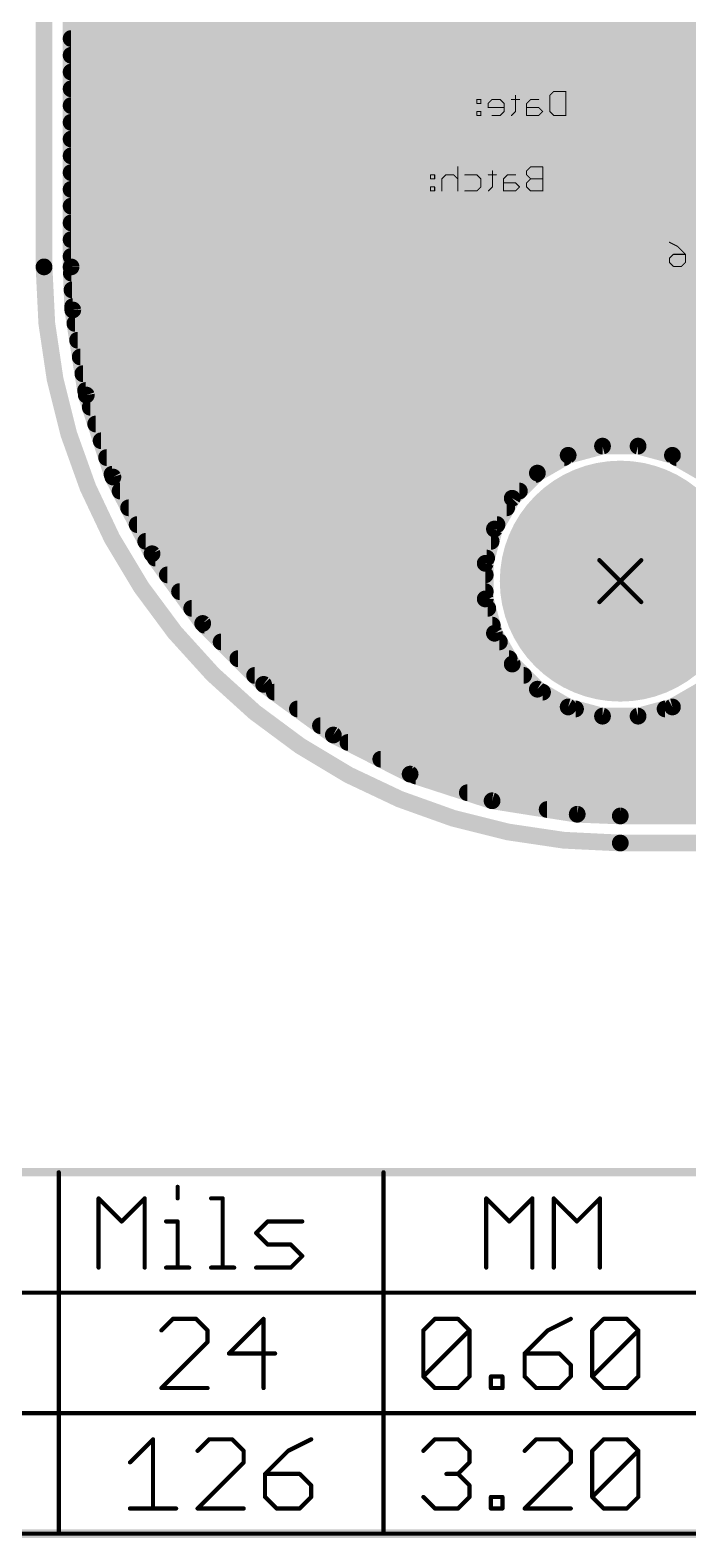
# Model space of a CAD drawing. Extents: x -14 to 61.4, y -16.8 to 62.4.
# Drawn here: x 13.63 to 29.58, y -16.85 to 19.71 of the extents above; entities that cross this region are included whole.
import ezdxf

# ---------------------------------------------------------------- set-up
doc = ezdxf.new("R2010")
doc.units = 0
for name, color, linetype in [('122', 253, 'CONTINUOUS'), ('144', 253, 'CONTINUOUS'), ('145', 82, 'CONTINUOUS'), ('16', 175, 'CONTINUOUS'), ('17', 82, 'CONTINUOUS'), ('20', 7, 'CONTINUOUS'), ('30', 253, 'CONTINUOUS')]:
    doc.layers.add(name, color=color, linetype=linetype)

# ---------------------------------------------------------------- blocks, each defined once
blk = doc.blocks.new('RECT')
blk.add_solid([(-0.5, -0.5), (0.5, -0.5), (-0.5, 0.5), (0.5, 0.5)])
blk = doc.blocks.new('ROUNDP')
at = {"const_width": 0.5}
blk.add_lwpolyline([(0, -0.25, 1), (0, 0.25, 1), (0, -0.25)], format="xyb", dxfattribs=at)

msp = doc.modelspace()

# ---------------------------------------------------------------- linework, layer by layer
at = {"layer": '122', "const_width": 0.0127}
for points in [[(24.471, 18.0301, 1), (24.4582, 18.0301)], [(24.4646, 18.0364, 1), (24.4646, 18.0237)], [(24.4646, 17.939, 1), (24.4646, 17.9263)], [(24.4582, 17.9326, 1), (24.471, 17.9326)], [(24.5684, 18.0301, 1), (24.5557, 18.0301)], [(24.5557, 17.9326, 1), (24.5684, 17.9326)], [(24.562, 18.0237, 1), (24.562, 18.0364)], [(24.562, 17.9263, 1), (24.562, 17.939)], [(24.7399, 17.9326, 1), (24.7272, 17.9326)], [(24.7291, 17.9371, 1), (24.738, 17.9282)], [(24.831, 18.0364, 1), (24.831, 18.0237)], [(24.8355, 18.0256, 1), (24.8265, 18.0346)], [(25.0304, 18.0346, 1), (25.0214, 18.0256)], [(25.0259, 18.0237, 1), (25.0259, 18.0364)], [(25.1297, 17.9326, 1), (25.117, 17.9326)], [(25.1189, 17.9282, 1), (25.1278, 17.9371)], [(25.3027, 18.0364, 1), (25.3027, 18.0237)], [(25.4065, 18.1275, 1), (25.3938, 18.1275)], [(25.4976, 18.0237, 1), (25.4976, 18.0364)], [(25.6754, 17.9326, 1), (25.6627, 17.9326)], [(25.6646, 17.9371, 1), (25.6736, 17.9282)], [(25.7665, 18.0364, 1), (25.7665, 18.0237)], [(25.771, 18.0256, 1), (25.762, 18.0346)], [(25.9614, 18.0237, 1), (25.9614, 18.0364)], [(26.2367, 18.1275, 1), (26.224, 18.1275)], [(26.2259, 18.132, 1), (26.2349, 18.1231)], [(26.3278, 18.2313, 1), (26.3278, 18.2186)], [(26.3323, 18.2205, 1), (26.3233, 18.2295)], [(26.6265, 18.225, 1), (26.6138, 18.225)], [(26.6202, 18.2186, 1), (26.6202, 18.2313)], [(24.471, 17.7377, 1), (24.4582, 17.7377)], [(24.4646, 17.7441, 1), (24.4646, 17.7314)], [(24.4646, 17.6467, 1), (24.4646, 17.6339)], [(24.4582, 17.6403, 1), (24.471, 17.6403)], [(24.5684, 17.7377, 1), (24.5557, 17.7377)], [(24.5557, 17.6403, 1), (24.5684, 17.6403)], [(24.562, 17.7314, 1), (24.562, 17.7441)], [(24.562, 17.6339, 1), (24.562, 17.6467)], [(24.7336, 17.8415, 1), (24.7336, 17.8288)], [(24.7272, 17.8352, 1), (24.7399, 17.8352)], [(24.831, 17.6467, 1), (24.831, 17.6339)], [(25.0214, 17.6448, 1), (25.0304, 17.6358)], [(25.0259, 17.6339, 1), (25.0259, 17.6467)], [(25.117, 17.7377, 1), (25.1297, 17.7377)], [(25.1278, 17.7333, 1), (25.1189, 17.7422)], [(25.1234, 17.8288, 1), (25.1234, 17.8415)], [(25.2982, 17.6448, 1), (25.3072, 17.6358)], [(25.3938, 17.7377, 1), (25.4065, 17.7377)], [(25.4046, 17.7333, 1), (25.3956, 17.7422)], [(25.6691, 17.6467, 1), (25.6691, 17.6339)], [(25.6627, 17.6403, 1), (25.6754, 17.6403)], [(25.6691, 17.8415, 1), (25.6691, 17.8288)], [(25.9659, 17.8397, 1), (25.9569, 17.8307)], [(25.9569, 17.6448, 1), (25.9659, 17.6358)], [(25.9614, 17.8288, 1), (25.9614, 17.8415)], [(25.9614, 17.6339, 1), (25.9614, 17.6467)], [(26.0634, 17.7333, 1), (26.0544, 17.7422)], [(26.0544, 17.7333, 1), (26.0634, 17.7422)], [(26.2349, 17.7422, 1), (26.2259, 17.7333)], [(26.224, 17.7377, 1), (26.2367, 17.7377)], [(26.3278, 17.6467, 1), (26.3278, 17.6339)], [(26.3233, 17.6358, 1), (26.3323, 17.6448)], [(26.6138, 17.6403, 1), (26.6265, 17.6403)], [(26.6202, 17.6339, 1), (26.6202, 17.6467)], [(23.3483, 16.2013, 1), (23.3356, 16.2013)], [(23.3356, 16.1038, 1), (23.3483, 16.1038)], [(23.342, 16.2076, 1), (23.342, 16.1949)], [(23.342, 16.1102, 1), (23.342, 16.0975)], [(23.4458, 16.2013, 1), (23.4331, 16.2013)], [(23.4331, 16.1038, 1), (23.4458, 16.1038)], [(23.4394, 16.1949, 1), (23.4394, 16.2076)], [(23.4394, 16.0975, 1), (23.4394, 16.1102)], [(23.6173, 16.1038, 1), (23.6046, 16.1038)], [(23.6065, 16.1083, 1), (23.6154, 16.0994)], [(23.7084, 16.2076, 1), (23.7084, 16.1949)], [(23.7129, 16.1968, 1), (23.7039, 16.2058)], [(23.9078, 16.2058, 1), (23.8988, 16.1968)], [(23.9033, 16.1949, 1), (23.9033, 16.2076)], [(24.0071, 16.3962, 1), (23.9944, 16.3962)], [(23.9962, 16.0994, 1), (24.0052, 16.1083)], [(24.1723, 16.2076, 1), (24.1723, 16.1949)], [(24.4691, 16.2058, 1), (24.4601, 16.1968)], [(24.4646, 16.1949, 1), (24.4646, 16.2076)], [(24.5684, 16.1038, 1), (24.5557, 16.1038)], [(24.5576, 16.0994, 1), (24.5665, 16.1083)], [(24.7414, 16.2076, 1), (24.7414, 16.1949)], [(24.8452, 16.2987, 1), (24.8325, 16.2987)], [(24.9363, 16.1949, 1), (24.9363, 16.2076)], [(25.1141, 16.1038, 1), (25.1014, 16.1038)], [(25.1033, 16.1083, 1), (25.1123, 16.0994)], [(25.2052, 16.2076, 1), (25.2052, 16.1949)], [(25.2097, 16.1968, 1), (25.2007, 16.2058)], [(25.4001, 16.1949, 1), (25.4001, 16.2076)], [(25.6754, 16.2987, 1), (25.6627, 16.2987)], [(25.6627, 16.2013, 1), (25.6754, 16.2013)], [(25.6646, 16.3032, 1), (25.6736, 16.2943)], [(25.6736, 16.2058, 1), (25.6646, 16.1968)], [(25.7665, 16.4025, 1), (25.7665, 16.3898)], [(25.7665, 16.1102, 1), (25.7665, 16.0975)], [(25.771, 16.3917, 1), (25.762, 16.4007)], [(25.771, 16.0994, 1), (25.762, 16.1083)], [(25.762, 16.0994, 1), (25.771, 16.1083)], [(26.0652, 16.3962, 1), (26.0525, 16.3962)], [(26.0589, 16.3898, 1), (26.0589, 16.4025)], [(26.0589, 16.0975, 1), (26.0589, 16.1102)], [(23.3483, 15.9089, 1), (23.3356, 15.9089)], [(23.3356, 15.8115, 1), (23.3483, 15.8115)], [(23.342, 15.9153, 1), (23.342, 15.9026)], [(23.342, 15.8178, 1), (23.342, 15.8052)], [(23.4458, 15.9089, 1), (23.4331, 15.9089)], [(23.4331, 15.8115, 1), (23.4458, 15.8115)], [(23.4394, 15.9026, 1), (23.4394, 15.9153)], [(23.4394, 15.8052, 1), (23.4394, 15.8178)], [(23.6046, 15.8115, 1), (23.6173, 15.8115)], [(23.9944, 15.8115, 1), (24.0071, 15.8115)], [(24.1723, 15.8178, 1), (24.1723, 15.8052)], [(24.4601, 15.816, 1), (24.4691, 15.807)], [(24.4646, 15.8052, 1), (24.4646, 15.8178)], [(24.5557, 15.9089, 1), (24.5684, 15.9089)], [(24.5665, 15.9045, 1), (24.5576, 15.9134)], [(24.7369, 15.816, 1), (24.7458, 15.807)], [(24.8325, 15.9089, 1), (24.8452, 15.9089)], [(24.8433, 15.9045, 1), (24.8343, 15.9134)], [(25.1078, 16.0127, 1), (25.1078, 16)], [(25.1014, 15.8115, 1), (25.1141, 15.8115)], [(25.1078, 15.8178, 1), (25.1078, 15.8052)], [(25.4046, 16.0109, 1), (25.3956, 16.0019)], [(25.3956, 15.816, 1), (25.4046, 15.807)], [(25.4001, 16, 1), (25.4001, 16.0127)], [(25.4001, 15.8052, 1), (25.4001, 15.8178)], [(25.5021, 15.9045, 1), (25.4931, 15.9134)], [(25.4931, 15.9045, 1), (25.5021, 15.9134)], [(25.6754, 16.0064, 1), (25.6627, 16.0064)], [(25.6627, 15.9089, 1), (25.6754, 15.9089)], [(25.6646, 16.0109, 1), (25.6736, 16.0019)], [(25.6736, 15.9134, 1), (25.6646, 15.9045)], [(25.7665, 15.8178, 1), (25.7665, 15.8052)], [(25.762, 15.807, 1), (25.771, 15.816)], [(26.0525, 15.8115, 1), (26.0652, 15.8115)], [(26.0589, 15.8052, 1), (26.0589, 15.8178)], [(29.1333, 14.5731, 1), (29.1276, 14.5617)], [(29.2279, 14.2814, 1), (29.2279, 14.2687)], [(29.2324, 14.2706, 1), (29.2234, 14.2795)], [(29.3299, 14.4744, 1), (29.3209, 14.4655)], [(29.3225, 14.4643, 1), (29.3282, 14.4756)], [(29.5266, 14.275, 1), (29.5139, 14.275)], [(29.5158, 14.2706, 1), (29.5248, 14.2795)], [(29.5203, 14.2687, 1), (29.5203, 14.2814)], [(29.1368, 14.1776, 1), (29.1241, 14.1776)], [(29.1241, 14.0801, 1), (29.1368, 14.0801)], [(29.126, 14.1821, 1), (29.135, 14.1731)], [(29.135, 14.0846, 1), (29.126, 14.0757)], [(29.2279, 13.9891, 1), (29.2279, 13.9764)], [(29.2234, 13.9782, 1), (29.2324, 13.9872)], [(29.4183, 13.9872, 1), (29.4273, 13.9782)], [(29.4228, 13.9764, 1), (29.4228, 13.9891)], [(29.5139, 14.0801, 1), (29.5266, 14.0801)], [(29.5248, 14.0757, 1), (29.5158, 14.0846)]]:
    msp.add_lwpolyline(points, format="xyb", dxfattribs=at)
at = {"layer": '122', "const_width": 0.0254}
for points in [[(24.562, 18.0301), (24.4646, 18.0301)], [(24.4646, 18.0301), (24.4646, 17.9326)], [(24.4646, 17.9326), (24.562, 17.9326)], [(24.562, 17.9326), (24.562, 18.0301)], [(24.831, 18.0301), (24.7336, 17.9326)], [(24.7336, 17.9326), (24.7336, 17.8352)], [(25.0259, 18.0301), (24.831, 18.0301)], [(25.1234, 17.9326), (25.0259, 18.0301)], [(25.1234, 17.7377), (25.1234, 17.9326)], [(25.4976, 18.0301), (25.3027, 18.0301)], [(25.4001, 18.1275), (25.4001, 17.7377)], [(25.7665, 18.0301), (25.6691, 17.9326)], [(25.6691, 17.9326), (25.6691, 17.6403)], [(25.9614, 18.0301), (25.7665, 18.0301)], [(26.2304, 18.1275), (26.3278, 18.225)], [(26.2304, 17.7377), (26.2304, 18.1275)], [(26.3278, 18.225), (26.6202, 18.225)], [(26.6202, 18.225), (26.6202, 17.6403)], [(24.562, 17.7377), (24.4646, 17.7377)], [(24.4646, 17.7377), (24.4646, 17.6403)], [(24.4646, 17.6403), (24.562, 17.6403)], [(24.562, 17.6403), (24.562, 17.7377)], [(24.7336, 17.8352), (25.1234, 17.8352)], [(24.831, 17.6403), (25.0259, 17.6403)], [(25.0259, 17.6403), (25.1234, 17.7377)], [(25.4001, 17.7377), (25.3027, 17.6403)], [(25.9614, 17.8352), (25.6691, 17.8352)], [(25.6691, 17.6403), (25.9614, 17.6403)], [(26.0589, 17.7377), (25.9614, 17.8352)], [(25.9614, 17.6403), (26.0589, 17.7377)], [(26.3278, 17.6403), (26.2304, 17.7377)], [(26.6202, 17.6403), (26.3278, 17.6403)], [(23.4394, 16.2013), (23.342, 16.2013)], [(23.342, 16.2013), (23.342, 16.1038)], [(23.342, 16.1038), (23.4394, 16.1038)], [(23.4394, 16.1038), (23.4394, 16.2013)], [(23.7084, 16.2013), (23.6109, 16.1038)], [(23.6109, 16.1038), (23.6109, 15.8115)], [(23.9033, 16.2013), (23.7084, 16.2013)], [(24.0007, 16.1038), (23.9033, 16.2013)], [(24.0007, 16.3962), (24.0007, 15.8115)], [(24.1723, 16.2013), (24.4646, 16.2013)], [(24.4646, 16.2013), (24.562, 16.1038)], [(24.562, 16.1038), (24.562, 15.9089)], [(24.9363, 16.2013), (24.7414, 16.2013)], [(24.8388, 16.2987), (24.8388, 15.9089)], [(25.2052, 16.2013), (25.1078, 16.1038)], [(25.1078, 16.1038), (25.1078, 15.8115)], [(25.4001, 16.2013), (25.2052, 16.2013)], [(25.7665, 16.3962), (25.6691, 16.2987)], [(25.6691, 16.2987), (25.6691, 16.2013)], [(25.6691, 16.2013), (25.7665, 16.1038)], [(25.7665, 16.1038), (25.6691, 16.0064)], [(26.0589, 16.3962), (25.7665, 16.3962)], [(26.0589, 16.1038), (25.7665, 16.1038)], [(26.0589, 15.8115), (26.0589, 16.3962)], [(23.4394, 15.9089), (23.342, 15.9089)], [(23.342, 15.9089), (23.342, 15.8115)], [(23.342, 15.8115), (23.4394, 15.8115)], [(23.4394, 15.8115), (23.4394, 15.9089)], [(24.4646, 15.8115), (24.1723, 15.8115)], [(24.562, 15.9089), (24.4646, 15.8115)], [(24.8388, 15.9089), (24.7414, 15.8115)], [(25.4001, 16.0064), (25.1078, 16.0064)], [(25.1078, 15.8115), (25.4001, 15.8115)], [(25.4976, 15.9089), (25.4001, 16.0064)], [(25.4001, 15.8115), (25.4976, 15.9089)], [(25.6691, 16.0064), (25.6691, 15.9089)], [(25.6691, 15.9089), (25.7665, 15.8115)], [(25.7665, 15.8115), (26.0589, 15.8115)], [(29.1305, 14.5674), (29.3254, 14.4699)], [(29.1305, 14.1776), (29.2279, 14.275)], [(29.2279, 14.275), (29.5203, 14.275)], [(29.3254, 14.4699), (29.5203, 14.275)], [(29.5203, 14.275), (29.5203, 14.0801)], [(29.1305, 14.0801), (29.1305, 14.1776)], [(29.2279, 13.9827), (29.1305, 14.0801)], [(29.4228, 13.9827), (29.2279, 13.9827)], [(29.5203, 14.0801), (29.4228, 13.9827)]]:
    msp.add_lwpolyline(points, dxfattribs=at)
at = {"layer": '144'}
for points, const_width in [([(47.6008, -7.984), (4.6748, -7.984)], 0.2032), ([(14.3268, -10.905), (14.3268, -7.984)], 0.1016), ([(22.2008, -10.905), (22.2008, -7.984)], 0.1016), ([(17.2088, -8.3379), (17.2088, -8.6176)], 0.1016), ([(15.292, -10.2954), (15.292, -8.6176)], 0.1016), ([(15.292, -8.6176), (15.8513, -9.1769)], 0.1016), ([(15.8513, -9.1769), (16.4106, -8.6176)], 0.1016), ([(16.4106, -8.6176), (16.4106, -10.2954)], 0.1016), ([(18.0206, -8.6176), (18.3003, -8.6176)], 0.1016), ([(18.3003, -8.6176), (18.3003, -10.2954)], 0.1016), ([(24.69, -10.2954), (24.69, -8.6176)], 0.1016), ([(24.69, -8.6176), (25.2493, -9.1769)], 0.1016), ([(25.2493, -9.1769), (25.8086, -8.6176)], 0.1016), ([(25.8086, -8.6176), (25.8086, -10.2954)], 0.1016), ([(26.3272, -10.2954), (26.3272, -8.6176)], 0.1016), ([(26.3272, -8.6176), (26.8865, -9.1769)], 0.1016), ([(26.8865, -9.1769), (27.4458, -8.6176)], 0.1016), ([(27.4458, -8.6176), (27.4458, -10.2954)], 0.1016), ([(16.9292, -9.1769), (17.2088, -9.1769)], 0.1016), ([(17.2088, -9.1769), (17.2088, -10.2954)], 0.1016), ([(19.1121, -9.4565), (19.3917, -9.1769)], 0.1016), ([(19.3917, -9.1769), (20.2306, -9.1769)], 0.1016), ([(19.3917, -9.7361), (19.1121, -9.4565)], 0.1016), ([(19.951, -9.7361), (19.3917, -9.7361)], 0.1016), ([(20.2306, -10.0158), (19.951, -9.7361)], 0.1016), ([(19.951, -10.2954), (20.2306, -10.0158)], 0.1016), ([(16.9292, -10.2954), (17.4885, -10.2954)], 0.1016), ([(18.0206, -10.2954), (18.5799, -10.2954)], 0.1016), ([(19.1121, -10.2954), (19.951, -10.2954)], 0.1016), ([(10.5168, -10.905), (14.3268, -10.905)], 0.1016), ([(14.3268, -10.905), (22.2008, -10.905)], 0.1016), ([(14.3268, -13.826), (14.3268, -10.905)], 0.1016), ([(22.2008, -13.826), (22.2008, -10.905)], 0.1016), ([(22.2008, -10.905), (30.0748, -10.905)], 0.1016), ([(17.0957, -11.5386), (16.816, -11.8182)], 0.1016), ([(17.655, -11.5386), (17.0957, -11.5386)], 0.1016), ([(17.9346, -11.8182), (17.655, -11.5386)], 0.1016), ([(19.2921, -11.5386), (18.4532, -12.3775)], 0.1016), ([(19.2921, -13.2164), (19.2921, -11.5386)], 0.1016), ([(23.166, -11.8182), (23.4457, -11.5386)], 0.1016), ([(23.4457, -11.5386), (24.005, -11.5386)], 0.1016), ([(24.005, -11.5386), (24.2846, -11.8182)], 0.1016), ([(26.7403, -11.5386), (26.1811, -11.8182)], 0.1016), ([(27.2589, -11.8182), (27.5386, -11.5386)], 0.1016), ([(27.5386, -11.5386), (28.0979, -11.5386)], 0.1016), ([(28.0979, -11.5386), (28.3775, -11.8182)], 0.1016), ([(16.816, -13.2164), (17.9346, -12.0979)], 0.1016), ([(17.9346, -12.0979), (17.9346, -11.8182)], 0.1016), ([(23.166, -12.9368), (23.166, -11.8182)], 0.1016), ([(23.166, -12.9368), (24.2846, -11.8182)], 0.1016), ([(24.2846, -11.8182), (24.2846, -12.9368)], 0.1016), ([(26.1811, -11.8182), (25.6218, -12.3775)], 0.1016), ([(27.2589, -12.9368), (27.2589, -11.8182)], 0.1016), ([(27.2589, -12.9368), (28.3775, -11.8182)], 0.1016), ([(28.3775, -11.8182), (28.3775, -12.9368)], 0.1016), ([(18.4532, -12.3775), (19.5718, -12.3775)], 0.1016), ([(25.6218, -12.3775), (25.6218, -12.9368)], 0.1016), ([(26.4607, -12.3775), (25.6218, -12.3775)], 0.1016), ([(26.7403, -12.6571), (26.4607, -12.3775)], 0.1016), ([(26.7403, -12.9368), (26.7403, -12.6571)], 0.1016), ([(23.4457, -13.2164), (23.166, -12.9368)], 0.1016), ([(24.2846, -12.9368), (24.005, -13.2164)], 0.1016), ([(24.8032, -13.2164), (24.8032, -12.9368)], 0.1016), ([(24.8032, -12.9368), (25.0828, -12.9368)], 0.1016), ([(25.0828, -12.9368), (25.0828, -13.2164)], 0.1016), ([(25.6218, -12.9368), (25.9014, -13.2164)], 0.1016), ([(26.4607, -13.2164), (26.7403, -12.9368)], 0.1016), ([(27.5386, -13.2164), (27.2589, -12.9368)], 0.1016), ([(28.3775, -12.9368), (28.0979, -13.2164)], 0.1016), ([(17.9346, -13.2164), (16.816, -13.2164)], 0.1016), ([(24.005, -13.2164), (23.4457, -13.2164)], 0.1016), ([(25.0828, -13.2164), (24.8032, -13.2164)], 0.1016), ([(25.9014, -13.2164), (26.4607, -13.2164)], 0.1016), ([(28.0979, -13.2164), (27.5386, -13.2164)], 0.1016), ([(10.5168, -13.826), (14.3268, -13.826)], 0.1016), ([(14.3268, -13.826), (22.2008, -13.826)], 0.1016), ([(14.3268, -16.747), (14.3268, -13.826)], 0.1016), ([(22.2008, -13.826), (30.0748, -13.826)], 0.1016), ([(22.2008, -16.747), (22.2008, -13.826)], 0.1016), ([(16.054, -15.0189), (16.6133, -14.4596)], 0.1016), ([(16.6133, -14.4596), (16.6133, -16.1374)], 0.1016), ([(17.9708, -14.4596), (17.6912, -14.7392)], 0.1016), ([(18.5301, -14.4596), (17.9708, -14.4596)], 0.1016), ([(18.8098, -14.7392), (18.5301, -14.4596)], 0.1016), ([(20.4469, -14.4596), (19.8876, -14.7392)], 0.1016), ([(23.166, -14.7392), (23.4457, -14.4596)], 0.1016), ([(23.4457, -14.4596), (24.005, -14.4596)], 0.1016), ([(24.005, -14.4596), (24.2846, -14.7392)], 0.1016), ([(25.9014, -14.4596), (25.6218, -14.7392)], 0.1016), ([(26.4607, -14.4596), (25.9014, -14.4596)], 0.1016), ([(26.7403, -14.7392), (26.4607, -14.4596)], 0.1016), ([(27.2589, -14.7392), (27.5386, -14.4596)], 0.1016), ([(27.5386, -14.4596), (28.0979, -14.4596)], 0.1016), ([(28.0979, -14.4596), (28.3775, -14.7392)], 0.1016), ([(17.6912, -16.1374), (18.8098, -15.0189)], 0.1016), ([(18.8098, -15.0189), (18.8098, -14.7392)], 0.1016), ([(19.8876, -14.7392), (19.3284, -15.2985)], 0.1016), ([(24.2846, -15.0189), (24.005, -15.2985)], 0.1016), ([(24.2846, -14.7392), (24.2846, -15.0189)], 0.1016), ([(25.6218, -16.1374), (26.7403, -15.0189)], 0.1016), ([(26.7403, -15.0189), (26.7403, -14.7392)], 0.1016), ([(27.2589, -15.8578), (27.2589, -14.7392)], 0.1016), ([(27.2589, -15.8578), (28.3775, -14.7392)], 0.1016), ([(28.3775, -14.7392), (28.3775, -15.8578)], 0.1016), ([(19.3284, -15.2985), (19.3284, -15.8578)], 0.1016), ([(20.1673, -15.2985), (19.3284, -15.2985)], 0.1016), ([(20.4469, -15.5781), (20.1673, -15.2985)], 0.1016), ([(24.005, -15.2985), (23.7253, -15.2985)], 0.1016), ([(24.005, -15.2985), (24.2846, -15.5781)], 0.1016), ([(20.4469, -15.8578), (20.4469, -15.5781)], 0.1016), ([(24.2846, -15.5781), (24.2846, -15.8578)], 0.1016), ([(19.3284, -15.8578), (19.608, -16.1374)], 0.1016), ([(20.1673, -16.1374), (20.4469, -15.8578)], 0.1016), ([(23.4457, -16.1374), (23.166, -15.8578)], 0.1016), ([(24.2846, -15.8578), (24.005, -16.1374)], 0.1016), ([(24.8032, -16.1374), (24.8032, -15.8578)], 0.1016), ([(24.8032, -15.8578), (25.0828, -15.8578)], 0.1016), ([(25.0828, -15.8578), (25.0828, -16.1374)], 0.1016), ([(27.5386, -16.1374), (27.2589, -15.8578)], 0.1016), ([(28.3775, -15.8578), (28.0979, -16.1374)], 0.1016), ([(16.054, -16.1374), (17.1726, -16.1374)], 0.1016), ([(18.8098, -16.1374), (17.6912, -16.1374)], 0.1016), ([(19.608, -16.1374), (20.1673, -16.1374)], 0.1016), ([(24.005, -16.1374), (23.4457, -16.1374)], 0.1016), ([(25.0828, -16.1374), (24.8032, -16.1374)], 0.1016), ([(26.7403, -16.1374), (25.6218, -16.1374)], 0.1016), ([(28.0979, -16.1374), (27.5386, -16.1374)], 0.1016), ([(4.6748, -16.747), (47.6008, -16.747)], 0.2032), ([(10.5168, -16.747), (14.3268, -16.747)], 0.1016), ([(14.3268, -16.747), (22.2008, -16.747)], 0.1016), ([(22.2008, -16.747), (30.0748, -16.747)], 0.1016)]:
    msp.add_lwpolyline(points, dxfattribs=dict(at, const_width=const_width))
at = {"layer": '144', "const_width": 0.0508}
for points in [[(14.3522, -7.984, 1), (14.3014, -7.984)], [(22.2262, -7.984, 1), (22.1754, -7.984)], [(17.2342, -8.3379, 1), (17.1834, -8.3379)], [(15.3174, -8.6176, 1), (15.2666, -8.6176)], [(15.31, -8.5996, 1), (15.2741, -8.6355)], [(16.436, -8.6176, 1), (16.3852, -8.6176)], [(16.4286, -8.6355, 1), (16.3926, -8.5996)], [(17.1834, -8.6176, 1), (17.2342, -8.6176)], [(18.0206, -8.5922, 1), (18.0206, -8.643)], [(18.3257, -8.6176, 1), (18.2749, -8.6176)], [(18.3003, -8.643, 1), (18.3003, -8.5922)], [(24.7154, -8.6176, 1), (24.6646, -8.6176)], [(24.708, -8.5996, 1), (24.6721, -8.6355)], [(25.834, -8.6176, 1), (25.7832, -8.6176)], [(25.8266, -8.6355, 1), (25.7906, -8.5996)], [(26.3452, -8.5996, 1), (26.3092, -8.6355)], [(26.3526, -8.6176, 1), (26.3018, -8.6176)], [(27.4712, -8.6176, 1), (27.4204, -8.6176)], [(27.4637, -8.6355, 1), (27.4278, -8.5996)], [(15.8334, -9.1589, 1), (15.8693, -9.1948)], [(15.8334, -9.1948, 1), (15.8693, -9.1589)], [(16.9292, -9.1515, 1), (16.9292, -9.2023)], [(17.2342, -9.1769, 1), (17.1834, -9.1769)], [(17.2088, -9.2023, 1), (17.2088, -9.1515)], [(19.3917, -9.1515, 1), (19.3917, -9.2023)], [(19.4097, -9.1948, 1), (19.3738, -9.1589)], [(20.2306, -9.2023, 1), (20.2306, -9.1515)], [(25.2314, -9.1589, 1), (25.2673, -9.1948)], [(25.2314, -9.1948, 1), (25.2673, -9.1589)], [(26.8685, -9.1589, 1), (26.9044, -9.1948)], [(26.8685, -9.1948, 1), (26.9044, -9.1589)], [(19.13, -9.4385, 1), (19.0941, -9.4745)], [(19.0941, -9.4385, 1), (19.13, -9.4745)], [(19.3917, -9.7107, 1), (19.3917, -9.7615)], [(19.3738, -9.7541, 1), (19.4097, -9.7182)], [(19.969, -9.7182, 1), (19.933, -9.7541)], [(19.951, -9.7615, 1), (19.951, -9.7107)], [(20.2486, -10.0337, 1), (20.2127, -9.9978)], [(20.2127, -10.0337, 1), (20.2486, -9.9978)], [(15.2666, -10.2954, 1), (15.3174, -10.2954)], [(16.3852, -10.2954, 1), (16.436, -10.2954)], [(16.9292, -10.27, 1), (16.9292, -10.3208)], [(17.1834, -10.2954, 1), (17.2342, -10.2954)], [(17.4885, -10.3208, 1), (17.4885, -10.27)], [(18.0206, -10.27, 1), (18.0206, -10.3208)], [(18.2749, -10.2954, 1), (18.3257, -10.2954)], [(18.5799, -10.3208, 1), (18.5799, -10.27)], [(19.1121, -10.27, 1), (19.1121, -10.3208)], [(19.933, -10.2774, 1), (19.969, -10.3134)], [(19.951, -10.3208, 1), (19.951, -10.27)], [(24.6646, -10.2954, 1), (24.7154, -10.2954)], [(25.7832, -10.2954, 1), (25.834, -10.2954)], [(26.3018, -10.2954, 1), (26.3526, -10.2954)], [(27.4204, -10.2954, 1), (27.4712, -10.2954)], [(14.3268, -10.8796, 1), (14.3268, -10.9304)], [(14.3522, -10.905, 1), (14.3014, -10.905)], [(14.3014, -10.905, 1), (14.3522, -10.905)], [(14.3268, -10.9304, 1), (14.3268, -10.8796)], [(22.2262, -10.905, 1), (22.1754, -10.905)], [(22.2008, -10.8796, 1), (22.2008, -10.9304)], [(22.1754, -10.905, 1), (22.2262, -10.905)], [(22.2008, -10.9304, 1), (22.2008, -10.8796)], [(17.0957, -11.5132, 1), (17.0957, -11.564)], [(17.1136, -11.5565, 1), (17.0777, -11.5206)], [(17.6729, -11.5206, 1), (17.637, -11.5565)], [(17.655, -11.564, 1), (17.655, -11.5132)], [(19.3175, -11.5386, 1), (19.2667, -11.5386)], [(19.3101, -11.5565, 1), (19.2742, -11.5206)], [(23.4457, -11.5132, 1), (23.4457, -11.564)], [(23.4636, -11.5565, 1), (23.4277, -11.5206)], [(24.0229, -11.5206, 1), (23.987, -11.5565)], [(24.005, -11.564, 1), (24.005, -11.5132)], [(26.7517, -11.5613, 1), (26.729, -11.5159)], [(27.5386, -11.5132, 1), (27.5386, -11.564)], [(27.5565, -11.5565, 1), (27.5206, -11.5206)], [(28.1158, -11.5206, 1), (28.0799, -11.5565)], [(28.0979, -11.564, 1), (28.0979, -11.5132)], [(16.7981, -11.8003, 1), (16.834, -11.8362)], [(17.96, -11.8182, 1), (17.9092, -11.8182)], [(17.9166, -11.8362, 1), (17.9526, -11.8003)], [(17.9526, -12.1158, 1), (17.9166, -12.0799)], [(23.1914, -11.8182, 1), (23.1406, -11.8182)], [(23.1481, -11.8003, 1), (23.184, -11.8362)], [(24.31, -11.8182, 1), (24.2592, -11.8182)], [(24.3026, -11.8362, 1), (24.2666, -11.8003)], [(24.2666, -11.8362, 1), (24.3026, -11.8003)], [(26.1697, -11.7955, 1), (26.1924, -11.8409)], [(26.199, -11.8362, 1), (26.1631, -11.8003)], [(27.2843, -11.8182, 1), (27.2335, -11.8182)], [(27.241, -11.8003, 1), (27.2769, -11.8362)], [(28.4029, -11.8182, 1), (28.3521, -11.8182)], [(28.3954, -11.8362, 1), (28.3595, -11.8003)], [(28.3595, -11.8362, 1), (28.3954, -11.8003)], [(17.9092, -12.0979, 1), (17.96, -12.0979)], [(18.4352, -12.3595, 1), (18.4712, -12.3955)], [(18.4532, -12.3521, 1), (18.4532, -12.4029)], [(19.5718, -12.4029, 1), (19.5718, -12.3521)], [(25.6038, -12.3595, 1), (25.6397, -12.3955)], [(25.6472, -12.3775, 1), (25.5964, -12.3775)], [(25.6218, -12.3521, 1), (25.6218, -12.4029)], [(26.4787, -12.3595, 1), (26.4427, -12.3955)], [(26.4607, -12.4029, 1), (26.4607, -12.3521)], [(26.7657, -12.6571, 1), (26.7149, -12.6571)], [(26.7224, -12.6751, 1), (26.7583, -12.6392)], [(23.1406, -12.9368, 1), (23.1914, -12.9368)], [(23.184, -12.9188, 1), (23.1481, -12.9547)], [(23.1481, -12.9188, 1), (23.184, -12.9547)], [(24.2592, -12.9368, 1), (24.31, -12.9368)], [(24.3026, -12.9547, 1), (24.2666, -12.9188)], [(24.8286, -12.9368, 1), (24.7778, -12.9368)], [(24.8032, -12.9114, 1), (24.8032, -12.9622)], [(25.1082, -12.9368, 1), (25.0574, -12.9368)], [(25.0828, -12.9622, 1), (25.0828, -12.9114)], [(25.6397, -12.9188, 1), (25.6038, -12.9547)], [(25.5964, -12.9368, 1), (25.6472, -12.9368)], [(26.7149, -12.9368, 1), (26.7657, -12.9368)], [(26.7583, -12.9547, 1), (26.7224, -12.9188)], [(27.2335, -12.9368, 1), (27.2843, -12.9368)], [(27.2769, -12.9188, 1), (27.241, -12.9547)], [(27.241, -12.9188, 1), (27.2769, -12.9547)], [(28.3521, -12.9368, 1), (28.4029, -12.9368)], [(28.3954, -12.9547, 1), (28.3595, -12.9188)], [(16.816, -13.191, 1), (16.816, -13.2418)], [(16.7981, -13.1984, 1), (16.834, -13.2344)], [(17.9346, -13.2418, 1), (17.9346, -13.191)], [(19.2667, -13.2164, 1), (19.3175, -13.2164)], [(23.4457, -13.191, 1), (23.4457, -13.2418)], [(23.4277, -13.2344, 1), (23.4636, -13.1984)], [(23.987, -13.1984, 1), (24.0229, -13.2344)], [(24.005, -13.2418, 1), (24.005, -13.191)], [(24.8032, -13.191, 1), (24.8032, -13.2418)], [(24.7778, -13.2164, 1), (24.8286, -13.2164)], [(25.0574, -13.2164, 1), (25.1082, -13.2164)], [(25.0828, -13.2418, 1), (25.0828, -13.191)], [(25.9014, -13.191, 1), (25.9014, -13.2418)], [(25.8835, -13.2344, 1), (25.9194, -13.1984)], [(26.4427, -13.1984, 1), (26.4787, -13.2344)], [(26.4607, -13.2418, 1), (26.4607, -13.191)], [(27.5386, -13.191, 1), (27.5386, -13.2418)], [(27.5206, -13.2344, 1), (27.5565, -13.1984)], [(28.0799, -13.1984, 1), (28.1158, -13.2344)], [(28.0979, -13.2418, 1), (28.0979, -13.191)], [(14.3268, -13.8006, 1), (14.3268, -13.8514)], [(14.3522, -13.826, 1), (14.3014, -13.826)], [(14.3014, -13.826, 1), (14.3522, -13.826)], [(14.3268, -13.8514, 1), (14.3268, -13.8006)], [(22.2008, -13.8006, 1), (22.2008, -13.8514)], [(22.2262, -13.826, 1), (22.1754, -13.826)], [(22.1754, -13.826, 1), (22.2262, -13.826)], [(22.2008, -13.8514, 1), (22.2008, -13.8006)], [(16.6387, -14.4596, 1), (16.5879, -14.4596)], [(16.6313, -14.4775, 1), (16.5954, -14.4416)], [(17.9708, -14.4342, 1), (17.9708, -14.485)], [(17.9888, -14.4775, 1), (17.9529, -14.4416)], [(18.5481, -14.4416, 1), (18.5122, -14.4775)], [(18.5301, -14.485, 1), (18.5301, -14.4342)], [(20.4583, -14.4823, 1), (20.4356, -14.4369)], [(23.4457, -14.4342, 1), (23.4457, -14.485)], [(23.4636, -14.4775, 1), (23.4277, -14.4416)], [(24.0229, -14.4416, 1), (23.987, -14.4775)], [(24.005, -14.485, 1), (24.005, -14.4342)], [(25.9014, -14.4342, 1), (25.9014, -14.485)], [(25.9194, -14.4775, 1), (25.8835, -14.4416)], [(26.4787, -14.4416, 1), (26.4427, -14.4775)], [(26.4607, -14.485, 1), (26.4607, -14.4342)], [(27.5386, -14.4342, 1), (27.5386, -14.485)], [(27.5565, -14.4775, 1), (27.5206, -14.4416)], [(28.1158, -14.4416, 1), (28.0799, -14.4775)], [(28.0979, -14.485, 1), (28.0979, -14.4342)], [(16.0361, -15.0009, 1), (16.072, -15.0368)], [(17.6732, -14.7213, 1), (17.7092, -14.7572)], [(18.8352, -14.7392, 1), (18.7844, -14.7392)], [(18.7918, -14.7572, 1), (18.8277, -14.7213)], [(18.8277, -15.0368, 1), (18.7918, -15.0009)], [(19.8763, -14.7165, 1), (19.899, -14.7619)], [(19.9056, -14.7572, 1), (19.8697, -14.7213)], [(23.1481, -14.7213, 1), (23.184, -14.7572)], [(24.31, -14.7392, 1), (24.2592, -14.7392)], [(24.2666, -14.7572, 1), (24.3026, -14.7213)], [(24.3026, -15.0368, 1), (24.2666, -15.0009)], [(25.6038, -14.7213, 1), (25.6397, -14.7572)], [(26.7657, -14.7392, 1), (26.7149, -14.7392)], [(26.7224, -14.7572, 1), (26.7583, -14.7213)], [(26.7583, -15.0368, 1), (26.7224, -15.0009)], [(27.2843, -14.7392, 1), (27.2335, -14.7392)], [(27.241, -14.7213, 1), (27.2769, -14.7572)], [(28.4029, -14.7392, 1), (28.3521, -14.7392)], [(28.3954, -14.7572, 1), (28.3595, -14.7213)], [(28.3595, -14.7572, 1), (28.3954, -14.7213)], [(18.7844, -15.0189, 1), (18.8352, -15.0189)], [(19.3104, -15.2805, 1), (19.3463, -15.3165)], [(19.3538, -15.2985, 1), (19.303, -15.2985)], [(19.3284, -15.2731, 1), (19.3284, -15.3239)], [(20.1852, -15.2805, 1), (20.1493, -15.3165)], [(20.1673, -15.3239, 1), (20.1673, -15.2731)], [(23.7253, -15.2731, 1), (23.7253, -15.3239)], [(24.0229, -15.2805, 1), (23.987, -15.3165)], [(23.987, -15.2805, 1), (24.0229, -15.3165)], [(24.005, -15.3239, 1), (24.005, -15.2731)], [(24.2592, -15.0189, 1), (24.31, -15.0189)], [(26.7149, -15.0189, 1), (26.7657, -15.0189)], [(20.4723, -15.5781, 1), (20.4215, -15.5781)], [(20.4289, -15.5961, 1), (20.4649, -15.5602)], [(24.31, -15.5781, 1), (24.2592, -15.5781)], [(24.2666, -15.5961, 1), (24.3026, -15.5602)], [(19.3463, -15.8398, 1), (19.3104, -15.8757)], [(19.303, -15.8578, 1), (19.3538, -15.8578)], [(20.4215, -15.8578, 1), (20.4723, -15.8578)], [(20.4649, -15.8757, 1), (20.4289, -15.8398)], [(23.184, -15.8398, 1), (23.1481, -15.8757)], [(24.2592, -15.8578, 1), (24.31, -15.8578)], [(24.3026, -15.8757, 1), (24.2666, -15.8398)], [(24.8286, -15.8578, 1), (24.7778, -15.8578)], [(24.8032, -15.8324, 1), (24.8032, -15.8832)], [(25.1082, -15.8578, 1), (25.0574, -15.8578)], [(25.0828, -15.8832, 1), (25.0828, -15.8324)], [(27.2335, -15.8578, 1), (27.2843, -15.8578)], [(27.2769, -15.8398, 1), (27.241, -15.8757)], [(27.241, -15.8398, 1), (27.2769, -15.8757)], [(28.3521, -15.8578, 1), (28.4029, -15.8578)], [(28.3954, -15.8757, 1), (28.3595, -15.8398)], [(16.054, -16.112, 1), (16.054, -16.1628)], [(16.5879, -16.1374, 1), (16.6387, -16.1374)], [(17.1726, -16.1628, 1), (17.1726, -16.112)], [(17.6732, -16.1194, 1), (17.7092, -16.1554)], [(17.6912, -16.112, 1), (17.6912, -16.1628)], [(18.8098, -16.1628, 1), (18.8098, -16.112)], [(19.608, -16.112, 1), (19.608, -16.1628)], [(19.59, -16.1554, 1), (19.626, -16.1194)], [(20.1493, -16.1194, 1), (20.1852, -16.1554)], [(20.1673, -16.1628, 1), (20.1673, -16.112)], [(23.4457, -16.112, 1), (23.4457, -16.1628)], [(23.4277, -16.1554, 1), (23.4636, -16.1194)], [(23.987, -16.1194, 1), (24.0229, -16.1554)], [(24.005, -16.1628, 1), (24.005, -16.112)], [(24.8032, -16.112, 1), (24.8032, -16.1628)], [(24.7778, -16.1374, 1), (24.8286, -16.1374)], [(25.0574, -16.1374, 1), (25.1082, -16.1374)], [(25.0828, -16.1628, 1), (25.0828, -16.112)], [(25.6038, -16.1194, 1), (25.6397, -16.1554)], [(25.6218, -16.112, 1), (25.6218, -16.1628)], [(26.7403, -16.1628, 1), (26.7403, -16.112)], [(27.5386, -16.112, 1), (27.5386, -16.1628)], [(27.5206, -16.1554, 1), (27.5565, -16.1194)], [(28.0799, -16.1194, 1), (28.1158, -16.1554)], [(28.0979, -16.1628, 1), (28.0979, -16.112)], [(14.3268, -16.7216, 1), (14.3268, -16.7724)], [(14.3014, -16.747, 1), (14.3522, -16.747)], [(14.3268, -16.7724, 1), (14.3268, -16.7216)], [(22.2008, -16.7216, 1), (22.2008, -16.7724)], [(22.1754, -16.747, 1), (22.2262, -16.747)], [(22.2008, -16.7724, 1), (22.2008, -16.7216)]]:
    msp.add_lwpolyline(points, format="xyb", dxfattribs=at)
at = {"layer": '145', "const_width": 0.0508}
for points in [[(27.45, 6.876, 1), (27.414, 6.84)], [(28.466, 6.84, 1), (28.43, 6.876)], [(27.414, 5.86, 1), (27.45, 5.824)], [(28.43, 5.824, 1), (28.466, 5.86)]]:
    msp.add_lwpolyline(points, format="xyb", dxfattribs=at)
at = {"layer": '145', "const_width": 0.1016}
for points in [[(27.432, 6.858), (28.448, 5.842)], [(28.448, 6.858), (27.432, 5.842)]]:
    msp.add_lwpolyline(points, dxfattribs=at)
at = {"layer": '16', "const_width": 0.4064}
for points in [[(14.6264, 13.97), (14.6264, 50.8)], [(14.6264, 19.9136), (60.3036, 19.9136)], [(14.6264, 19.5072), (60.3036, 19.5072)], [(14.6264, 19.1008), (60.3036, 19.1008)], [(14.6264, 18.6944), (60.3036, 18.6944)], [(14.6264, 18.288), (60.3036, 18.288)], [(14.6264, 17.8816), (60.3036, 17.8816)], [(14.6264, 17.4752), (60.3036, 17.4752)], [(14.6264, 17.0688), (60.3036, 17.0688)], [(14.6264, 16.6624), (60.3036, 16.6624)], [(14.6264, 16.256), (60.3036, 16.256)], [(14.6264, 15.8496), (60.3036, 15.8496)], [(14.6264, 15.4432), (60.3036, 15.4432)], [(14.6264, 15.0368), (60.3036, 15.0368)], [(14.6264, 14.6304), (60.3036, 14.6304)], [(14.6264, 14.224), (60.3036, 14.224)], [(14.6674, 12.9254), (14.6264, 13.97)], [(14.6324, 13.8176), (60.3036, 13.8176)], [(14.6484, 13.4112), (60.3036, 13.4112)], [(14.6643, 13.0048), (60.3036, 13.0048)], [(14.9943, 10.862), (14.6674, 12.9254)], [(14.7192, 12.5984), (60.3036, 12.5984)], [(14.7836, 12.192), (60.3036, 12.192)], [(14.848, 11.7856), (60.3036, 11.7856)], [(14.9123, 11.3792), (60.3036, 11.3792)], [(14.9767, 10.9728), (60.3036, 10.9728)], [(15.6398, 8.8751), (14.9943, 10.862)], [(15.0903, 10.5664), (60.3036, 10.5664)], [(15.2223, 10.16), (60.3036, 10.16)], [(15.3544, 9.7536), (60.3036, 9.7536)], [(15.4864, 9.3472), (26.5829, 9.3472)], [(26.6762, 9.4011), (25.9296, 8.97)], [(27.5089, 9.6242), (26.6762, 9.4011)], [(28.3711, 9.6242), (27.5089, 9.6242)], [(29.2038, 9.4011), (28.3711, 9.6242)], [(29.9504, 8.97), (29.2038, 9.4011)], [(29.2971, 9.3472), (60.3036, 9.3472)], [(15.6185, 8.9408), (25.9004, 8.9408)], [(25.9296, 8.97), (25.32, 8.3604)], [(16.5883, 7.0137), (15.6398, 8.8751)], [(15.8134, 8.5344), (25.494, 8.5344)], [(25.32, 8.3604), (24.8889, 7.6138)], [(16.0205, 8.128), (25.1858, 8.128)], [(16.2276, 7.7216), (24.9512, 7.7216)], [(24.8889, 7.6138), (24.6658, 6.7811)], [(16.4346, 7.3152), (24.8089, 7.3152)], [(17.8163, 5.3235), (16.5883, 7.0137)], [(16.6645, 6.9088), (24.7, 6.9088)], [(24.6658, 6.7811), (24.6658, 5.9189)], [(16.9597, 6.5024), (24.6658, 6.5024)], [(17.255, 6.096), (24.6658, 6.096)], [(17.5503, 5.6896), (24.7273, 5.6896)], [(24.6658, 5.9189), (24.8889, 5.0862)], [(19.2935, 3.8463), (17.8163, 5.3235)], [(17.8566, 5.2832), (24.8361, 5.2832)], [(24.8889, 5.0862), (25.32, 4.3396)], [(18.263, 4.8768), (25.0098, 4.8768)], [(18.6694, 4.4704), (25.2445, 4.4704)], [(25.32, 4.3396), (25.9296, 3.73)], [(19.0758, 4.064), (25.5956, 4.064)], [(20.9837, 2.6183), (19.2935, 3.8463)], [(19.5532, 3.6576), (26.055, 3.6576)], [(25.9296, 3.73), (26.6762, 3.2989)], [(29.2038, 3.2989), (29.9504, 3.73)], [(20.1125, 3.2512), (26.8543, 3.2512)], [(26.6762, 3.2989), (27.5089, 3.0758)], [(28.3711, 3.0758), (29.2038, 3.2989)], [(29.0257, 3.2512), (59.3754, 3.2512)], [(20.6719, 2.8448), (59.0513, 2.8448)], [(27.5089, 3.0758), (28.3711, 3.0758)], [(22.8451, 1.6698), (20.9837, 2.6183)], [(21.3367, 2.4384), (58.7272, 2.4384)], [(22.1343, 2.032), (58.2698, 2.032)], [(24.832, 1.0243), (22.8451, 1.6698)], [(22.9812, 1.6256), (57.7602, 1.6256)], [(24.232, 1.2192), (56.9957, 1.2192)], [(26.8954, 0.6974), (24.832, 1.0243)], [(26.1671, 0.8128), (55.7759, 0.8128)], [(27.94, 0.6564), (26.8954, 0.6974)], [(54.61, 0.6564), (27.94, 0.6564)]]:
    msp.add_lwpolyline(points, dxfattribs=at)
at = {"layer": '16', "const_width": 0.2032}
for points in [[(14.6264, 19.6088, 1), (14.6264, 19.4056)], [(14.6264, 19.2024, 1), (14.6264, 18.9992)], [(14.6264, 18.796, 1), (14.6264, 18.5928)], [(14.6264, 18.3896, 1), (14.6264, 18.1864)], [(14.6264, 17.9832, 1), (14.6264, 17.78)], [(14.6264, 17.5768, 1), (14.6264, 17.3736)], [(14.6264, 17.1704, 1), (14.6264, 16.9672)], [(14.6264, 16.764, 1), (14.6264, 16.5608)], [(14.6264, 16.3576, 1), (14.6264, 16.1544)], [(14.6264, 15.9512, 1), (14.6264, 15.748)], [(14.6264, 15.5448, 1), (14.6264, 15.3416)], [(14.6264, 15.1384, 1), (14.6264, 14.9352)], [(14.6264, 14.732, 1), (14.6264, 14.5288)], [(14.6264, 14.3256, 1), (14.6264, 14.1224)], [(14.7279, 13.974, 1), (14.5249, 13.966)], [(14.5248, 13.97, 1), (14.728, 13.97)], [(14.6324, 13.9192, 1), (14.6324, 13.716)], [(14.6484, 13.5128, 1), (14.6484, 13.3096)], [(14.6643, 13.1064, 1), (14.6643, 12.9032)], [(14.7678, 12.9413, 1), (14.5671, 12.9095)], [(14.5659, 12.9214, 1), (14.769, 12.9294)], [(14.7192, 12.7, 1), (14.7192, 12.4968)], [(14.7836, 12.2936, 1), (14.7836, 12.0904)], [(14.848, 11.8872, 1), (14.848, 11.684)], [(14.9123, 11.4808, 1), (14.9123, 11.2776)], [(14.9767, 11.0744, 1), (14.9767, 10.8712)], [(15.0909, 10.8934, 1), (14.8976, 10.8306)], [(14.8939, 10.8461, 1), (15.0946, 10.8779)], [(15.0903, 10.668, 1), (15.0903, 10.4648)], [(15.2223, 10.2616, 1), (15.2223, 10.0584)], [(15.3544, 9.8552, 1), (15.3544, 9.652)], [(15.4864, 9.4488, 1), (15.4864, 9.2456)], [(26.6499, 9.4992, 1), (26.7025, 9.3029)], [(26.5829, 9.2456, 1), (26.5829, 9.4488)], [(26.727, 9.3131, 1), (26.6254, 9.4891)], [(27.5089, 9.7258, 1), (27.5089, 9.5226)], [(27.5352, 9.5261, 1), (27.4826, 9.7223)], [(28.3974, 9.7223, 1), (28.3448, 9.5261)], [(28.3711, 9.5226, 1), (28.3711, 9.7258)], [(29.2546, 9.4891, 1), (29.153, 9.3131)], [(29.1775, 9.3029, 1), (29.2301, 9.4992)], [(29.2971, 9.4488, 1), (29.2971, 9.2456)], [(15.6185, 9.0424, 1), (15.6185, 8.8392)], [(25.8788, 9.058, 1), (25.9804, 8.882)], [(26.0014, 8.8982, 1), (25.8578, 9.0419)], [(25.9004, 8.8392, 1), (25.9004, 9.0424)], [(15.7304, 8.9212, 1), (15.5493, 8.829)], [(15.5432, 8.8437, 1), (15.7365, 8.9065)], [(15.8134, 8.636, 1), (15.8134, 8.4328)], [(25.2481, 8.4322, 1), (25.3918, 8.2886)], [(25.408, 8.3096, 1), (25.232, 8.4112)], [(25.494, 8.4328, 1), (25.494, 8.636)], [(16.0205, 8.2296, 1), (16.0205, 8.0264)], [(25.1858, 8.0264, 1), (25.1858, 8.2296)], [(16.2276, 7.8232, 1), (16.2276, 7.62)], [(24.8009, 7.6646, 1), (24.9769, 7.563)], [(24.9871, 7.5875, 1), (24.7908, 7.6401)], [(24.9512, 7.62, 1), (24.9512, 7.8232)], [(16.4346, 7.4168, 1), (16.4346, 7.2136)], [(24.8089, 7.2136, 1), (24.8089, 7.4168)], [(16.6705, 7.0734, 1), (16.5061, 6.9539)], [(16.4978, 6.9675, 1), (16.6788, 7.0598)], [(16.6645, 7.0104, 1), (16.6645, 6.8072)], [(24.7674, 6.7811, 1), (24.5642, 6.7811)], [(24.7, 6.8072, 1), (24.7, 7.0104)], [(16.9597, 6.604, 1), (16.9597, 6.4008)], [(24.5677, 6.8074, 1), (24.7639, 6.7548)], [(24.6658, 6.4008, 1), (24.6658, 6.604)], [(17.255, 6.1976, 1), (17.255, 5.9944)], [(24.6658, 5.9944, 1), (24.6658, 6.1976)], [(17.5503, 5.7912, 1), (17.5503, 5.588)], [(24.7639, 5.9452, 1), (24.5677, 5.8926)], [(24.5642, 5.9189, 1), (24.7674, 5.9189)], [(24.7273, 5.588, 1), (24.7273, 5.7912)], [(17.8881, 5.3953, 1), (17.7444, 5.2517)], [(17.7341, 5.2638, 1), (17.8985, 5.3832)], [(17.8566, 5.3848, 1), (17.8566, 5.1816)], [(24.8361, 5.1816, 1), (24.8361, 5.3848)], [(24.9769, 5.137, 1), (24.8009, 5.0354)], [(24.7908, 5.0599, 1), (24.9871, 5.1125)], [(18.263, 4.9784, 1), (18.263, 4.7752)], [(25.0098, 4.7752, 1), (25.0098, 4.9784)], [(18.6694, 4.572, 1), (18.6694, 4.3688)], [(25.3918, 4.4114, 1), (25.2481, 4.2678)], [(25.232, 4.2888, 1), (25.408, 4.3904)], [(25.2445, 4.3688, 1), (25.2445, 4.572)], [(19.0758, 4.1656, 1), (19.0758, 3.9624)], [(19.3532, 3.9285, 1), (19.2338, 3.7641)], [(25.5956, 3.9624, 1), (25.5956, 4.1656)], [(19.2217, 3.7744, 1), (19.3653, 3.9181)], [(19.5532, 3.7592, 1), (19.5532, 3.556)], [(25.9804, 3.818, 1), (25.8788, 3.642)], [(25.8578, 3.6581, 1), (26.0014, 3.8018)], [(26.055, 3.556, 1), (26.055, 3.7592)], [(20.1125, 3.3528, 1), (20.1125, 3.1496)], [(26.7025, 3.3971, 1), (26.6499, 3.2008)], [(26.6254, 3.2109, 1), (26.727, 3.3869)], [(26.8543, 3.1496, 1), (26.8543, 3.3528)], [(29.0257, 3.3528, 1), (29.0257, 3.1496)], [(29.153, 3.3869, 1), (29.2546, 3.2109)], [(29.2301, 3.2008, 1), (29.1775, 3.3971)], [(20.6719, 2.9464, 1), (20.6719, 2.7432)], [(27.5089, 3.1774, 1), (27.5089, 2.9742)], [(27.4826, 2.9777, 1), (27.5352, 3.1739)], [(28.3448, 3.1739, 1), (28.3974, 2.9777)], [(28.3711, 2.9742, 1), (28.3711, 3.1774)], [(21.0298, 2.7088, 1), (20.9375, 2.5278)], [(20.9239, 2.5361, 1), (21.0434, 2.7005)], [(21.3367, 2.54, 1), (21.3367, 2.3368)], [(22.1343, 2.1336, 1), (22.1343, 1.9304)], [(22.8765, 1.7665, 1), (22.8137, 1.5732)], [(22.799, 1.5793, 1), (22.8912, 1.7604)], [(22.9812, 1.7272, 1), (22.9812, 1.524)], [(24.232, 1.3208, 1), (24.232, 1.1176)], [(24.8479, 1.1246, 1), (24.8161, 0.9239)], [(24.8006, 0.9276, 1), (24.8634, 1.1209)], [(26.1671, 0.9144, 1), (26.1671, 0.7112)], [(26.8994, 0.799, 1), (26.8914, 0.5959)], [(26.8795, 0.5971, 1), (26.9113, 0.7978)], [(27.94, 0.758, 1), (27.94, 0.5548)], [(27.936, 0.5549, 1), (27.944, 0.7579)]]:
    msp.add_lwpolyline(points, format="xyb", dxfattribs=at)
at = {"layer": '20', "const_width": 0.4064}
for points in [[(13.97, 13.97), (13.97, 50.8)], [(54.61, 0), (27.94, 0)]]:
    msp.add_lwpolyline(points, dxfattribs=at)
at = {"layer": '20'}
for points, const_width in [([(13.97, 13.97, 0.4142), (27.94, 0)], 0.4064), ([(14.0716, 13.97, 1), (13.8684, 13.97)], 0.2032), ([(13.8684, 13.97, 1), (14.0716, 13.97)], 0.2032), ([(27.94, 0.1016, 1), (27.94, -0.1016)], 0.2032), ([(27.94, -0.1016, 1), (27.94, 0.1016)], 0.2032)]:
    msp.add_lwpolyline(points, format="xyb", dxfattribs=dict(at, const_width=const_width))

# ---------------------------------------------------------------- block references
at = {"layer": '122', "xscale": 7.9161, "yscale": 0.7783}
for p in [(31.0697, 17.9364), (20.3104, 17.8816), (30.8556, 16.9187), (19.1681, 15.9996), (30.4752, 15.9738)]:
    msp.add_blockref('RECT', p, dxfattribs=at)
at = {"layer": '17', "xscale": 5.842, "yscale": 5.842}
msp.add_blockref('ROUNDP', (27.94, 6.35), dxfattribs=at)
at = {"layer": '30', "xscale": 5.842, "yscale": 5.842}
msp.add_blockref('ROUNDP', (27.94, 6.35), dxfattribs=at)

doc.saveas('drawing.dxf')
